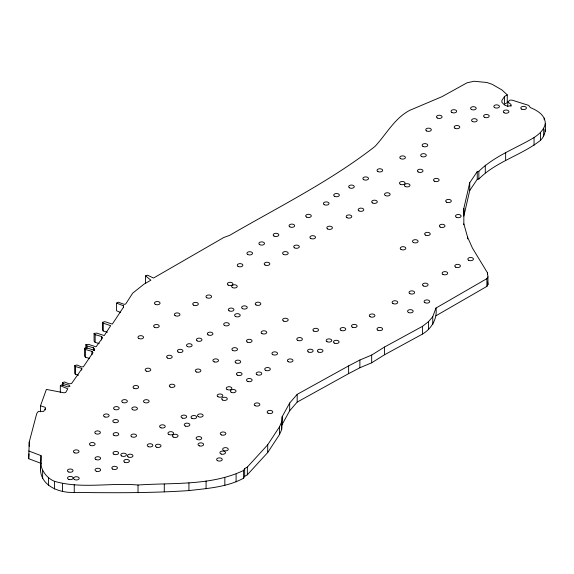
<?xml version="1.0" encoding="UTF-8"?>
<svg xmlns="http://www.w3.org/2000/svg" width="574" height="574" viewBox="0 0 574 574"><rect width="100%" height="100%" fill="white"/><g stroke="black" fill="none" stroke-linecap="round" stroke-linejoin="round"><path stroke-width="0.86" d="M120.454 312.371L116.587 310.821L116.587 303.086L123.553 305.87L123.553 307.112L112.296 324.131L104.798 321.655L102.653 322.272L103.191 323.198L110.689 325.673L104.26 335.575L96.755 333.099L94.079 333.408L95.148 334.649L101.584 336.5L102.653 337.742L96.045 346.839L88.54 344.364L85.863 344.673L86.932 345.907L93.368 347.765L94.437 349.006L94.617 350.427L87.112 347.952L84.435 348.26L85.504 349.494L91.933 351.353L93.01 352.594L83.359 366.822L81.214 366.822L76.93 364.971L74.785 365.588L75.323 366.513L81.752 368.372L81.752 368.989L71.571 383.532L68.894 383.841L64.604 381.983L62.458 382.6L62.458 385.183M463.842 224.743L463.842 208.412L469.74 182.733L477.245 171.597L478.852 171.289C494.343 156.078 515.624 148.53 534.05 137.559C539.115 134.194 544.102 129.925 545.3 123.64C545.422 115.101 537.185 110.423 530.297 107.553L528.69 105.386L512.073 100.127L509.934 100.127L507.789 101.985L507.789 106.276L511.004 105.695M463.842 223.882L467.595 237.184L472.416 248.018L487.426 272.765L487.957 276.79L486.888 278.648L435.975 308.037L432.76 316.704L428.477 321.655L422.579 326.29L384.53 347.026L371.672 355.069L359.884 360.02L348.626 365.896L297.181 394.36L289.676 403.02L282.178 416.638L281.64 429.632L279.495 434.583L267.706 452.527L247.344 474.806L244.668 476.348L243.591 478.207C226.924 487.261 207.415 488.381 188.932 490.583C150.754 493.166 112.49 492.865 74.254 492.435C57.02 493.174 36.686 483.839 41.027 463.354L28.7 458.712L29.238 442.009L36.736 413.545L38.343 411.379L43.703 411.379L45.31 408.595M28.7 458.712L28.994 453.819M40.489 469.855L41.027 455.62L28.7 450.977M281.64 429.632L282.178 416.638M469.74 182.733L469.74 190.468L463.842 216.147L463.842 208.412M469.74 190.468L477.245 179.332L478.852 179.023C496.101 161.516 521.436 155.375 540.478 140.35C544.984 135.945 545.989 129.667 545.3 123.64M40.489 411.823L40.489 405.811L46.386 389.409L64.066 392.81L65.68 392.501L67.818 388.792L60.32 385.699L60.32 392.573M282.178 424.373L289.676 410.754L297.181 402.094L348.626 373.631L359.884 367.755L371.672 362.804L384.53 354.761L422.579 334.025C431.548 328.665 437.539 318.635 435.975 308.037M243.591 478.207L243.591 470.472L244.668 468.614L247.344 467.071L267.706 444.793L279.495 426.848L281.64 421.897M435.975 315.772L486.888 286.383L487.957 284.525L487.957 276.79M145.523 283.599L145.523 275.864L147.669 275.24L153.559 278.024L223.767 237.5L229.657 235.333C278.713 206.841 329.971 181.477 374.887 146.535C386.266 134.402 394.503 118.287 409.721 110.337L441.872 96.719L467.057 82.8L474.024 81.25L486.888 82.491L492.248 84.349L501.891 89.917L507.251 94.868L504.575 96.41L501.891 100.436L501.891 102.294L504.575 105.078L507.789 106.312M116.587 303.086L118.194 302.161L124.092 304.328L125.699 304.019L132.666 293.185L143.916 284.216L150.883 280.191L145.523 275.864M60.32 385.699L61.927 384.767L67.818 386.933L69.963 386.316L69.425 385.391L62.996 383.532L62.458 382.6M40.489 462.12C41.184 470.58 46.623 477.991 54.422 481.299C81.479 489.17 110.366 482.519 138.025 485.016C173.176 482.583 210.938 486.006 243.591 470.472M94.079 333.408L94.079 341.143L95.148 342.384L99.173 343.539M84.435 348.26L84.435 355.995L85.504 357.236L89.522 358.391M74.785 365.588L74.785 373.322L75.323 374.248L78.538 375.181M40.489 405.811L45.31 407.353L45.31 409.929M102.653 322.272L102.653 330.007L103.191 330.933L107.36 332.31M507.789 101.985L511.004 104.454L511.004 106.176M544.991 129.781L545.3 131.374M487.635 282.114L487.957 284.525M544.231 118.072L544.231 119.787M543.693 128.282L543.693 136.016M540.478 132.616L540.478 140.35M534.05 137.559L534.05 145.301M507.251 94.868L507.251 102.603L504.575 104.145L504.575 96.41M505.644 152.72L505.644 160.455M487.426 272.765L487.426 274.487M486.888 278.648L486.888 286.383M485.281 165.097L485.281 172.831M478.852 171.289L478.852 179.023M477.245 171.597L477.245 179.332M467.595 237.184L467.595 238.906M432.76 316.704L432.76 324.439M428.477 321.655L428.477 329.39M422.579 326.29L422.579 334.025M384.53 347.026L384.53 354.761M371.672 355.069L371.672 362.804M359.884 360.02L359.884 367.755M348.626 365.896L348.626 373.631M297.181 394.36L297.181 402.094M289.676 403.02L289.676 410.754M279.495 426.848L279.495 434.583M267.706 444.793L267.706 452.527M247.344 467.071L247.344 474.806M244.668 468.614L244.668 476.348M236.093 474.181L236.093 481.916M224.836 477.59L224.836 485.324M206.08 480.99L206.08 488.725M188.932 482.849L188.932 490.583M164.279 484.083L164.279 491.818M138.025 485.016L138.025 492.75M123.553 305.87L123.553 307.592M103.191 323.198L103.191 330.933M101.584 336.5L101.584 339.944M95.148 334.649L95.148 342.384M94.437 349.006L94.437 350.721M93.368 347.765L93.368 350.341M91.933 351.353L91.933 354.789M86.932 345.907L86.932 348.49M85.863 344.673L85.863 348.109M85.504 349.494L85.504 357.236M81.752 368.372L81.752 370.087M75.323 366.513L75.323 374.248M74.254 484.7L74.254 492.435M62.996 383.532L62.996 385.247M62.458 483.466L62.458 491.201M54.422 481.299L54.422 489.034M48.525 477.898L48.525 485.633M42.634 470.78L42.634 478.515M41.027 455.62L41.027 463.354M29.238 442.009L29.238 446.307M400.279 184.247A2.82 1.629 0 0 0 404.993 183.522A2.82 1.629 0 0 0 401.542 181.528A2.82 1.629 0 0 0 400.279 184.247M385.326 195.519A2.82 1.629 0 0 0 390.04 194.787A2.82 1.629 0 0 0 386.589 192.792A2.82 1.629 0 0 0 385.326 195.519M370.108 316.726A2.82 1.629 0 0 0 374.822 315.994A2.82 1.629 0 0 0 371.371 314.007A2.82 1.629 0 0 0 370.108 316.726M289.856 226.866A2.82 1.629 0 0 0 294.57 226.134A2.82 1.629 0 0 0 291.118 224.147A2.82 1.629 0 0 0 289.856 226.866M155.26 304.299A2.82 1.629 0 0 0 159.974 303.574A2.82 1.629 0 0 0 156.523 301.58A2.82 1.629 0 0 0 155.26 304.299M455.613 267.104A2.82 1.629 0 0 0 460.319 266.372A2.82 1.629 0 0 0 456.875 264.384A2.82 1.629 0 0 0 455.613 267.104M423.275 285.902A2.82 1.629 0 0 0 427.989 285.17A2.82 1.629 0 0 0 424.538 283.183A2.82 1.629 0 0 0 423.275 285.902M442.913 274.379A2.82 1.629 0 0 0 447.627 273.647A2.82 1.629 0 0 0 444.176 271.66A2.82 1.629 0 0 0 442.913 274.379M247.258 342.075A2.82 1.629 0 0 0 251.972 341.343A2.82 1.629 0 0 0 248.52 339.349A2.82 1.629 0 0 0 247.258 342.075M193.538 305.124A2.82 1.629 0 0 0 198.252 304.399A2.82 1.629 0 0 0 194.801 302.405A2.82 1.629 0 0 0 193.538 305.124M154.435 327.266A2.82 1.629 0 0 0 159.142 326.534A2.82 1.629 0 0 0 155.69 324.547A2.82 1.629 0 0 0 154.435 327.266M224.491 325.429A2.82 1.629 0 0 0 229.205 324.697A2.82 1.629 0 0 0 225.754 322.703A2.82 1.629 0 0 0 224.491 325.429M208.118 334.9A2.82 1.629 0 0 0 212.832 334.176A2.82 1.629 0 0 0 209.381 332.181A2.82 1.629 0 0 0 208.118 334.9M138.757 338.43A2.82 1.629 0 0 0 143.464 337.699A2.82 1.629 0 0 0 140.02 335.711A2.82 1.629 0 0 0 138.757 338.43M178.184 352.063A2.82 1.629 0 0 0 182.898 351.338A2.82 1.629 0 0 0 179.447 349.344A2.82 1.629 0 0 0 178.184 352.063M187.325 346.466A2.82 1.629 0 0 0 192.039 345.735A2.82 1.629 0 0 0 188.588 343.747A2.82 1.629 0 0 0 187.325 346.466M167.4 358.011A2.82 1.629 0 0 0 172.114 357.286A2.82 1.629 0 0 0 168.663 355.292A2.82 1.629 0 0 0 167.4 358.011M231.222 392.257A2.82 1.629 0 0 0 235.936 391.533A2.82 1.629 0 0 0 232.484 389.538A2.82 1.629 0 0 0 231.222 392.257M255.043 405.66A2.82 1.629 0 0 0 259.749 404.928A2.82 1.629 0 0 0 256.305 402.941A2.82 1.629 0 0 0 255.043 405.66M267.965 413.144A2.82 1.629 0 0 0 272.679 412.412A2.82 1.629 0 0 0 269.228 410.417A2.82 1.629 0 0 0 267.965 413.144M222.497 399.978A2.82 1.629 0 0 0 227.211 399.246A2.82 1.629 0 0 0 223.76 397.258A2.82 1.629 0 0 0 222.497 399.978M161.014 427.831A2.82 1.629 0 0 0 165.24 426.425A2.82 1.629 0 0 0 161.014 425.011A2.82 1.629 0 0 0 161.014 427.831M197.513 439.627A2.82 1.629 0 0 0 201.739 438.213A2.82 1.629 0 0 0 197.513 436.807A2.82 1.629 0 0 0 197.513 439.627M104.906 416.975A2.82 1.629 0 0 0 109.132 415.569A2.82 1.629 0 0 0 104.906 414.163A2.82 1.629 0 0 0 104.906 416.975M114.212 422.536A2.82 1.629 0 0 0 118.438 421.129A2.82 1.629 0 0 0 114.212 419.716A2.82 1.629 0 0 0 114.212 422.536M221.277 454.084A2.82 1.629 0 0 0 225.496 452.678A2.82 1.629 0 0 0 221.277 451.272A2.82 1.629 0 0 0 221.277 454.084M156.774 447.246A2.82 1.629 0 0 0 161 445.84A2.82 1.629 0 0 0 156.774 444.434A2.82 1.629 0 0 0 156.774 447.246M199.393 445.883A2.82 1.629 0 0 0 203.619 444.477A2.82 1.629 0 0 0 199.393 443.071A2.82 1.629 0 0 0 199.393 445.883M95.822 459.465A2.82 1.629 0 0 0 100.529 458.734A2.82 1.629 0 0 0 97.085 456.746A2.82 1.629 0 0 0 95.822 459.465M247.724 254.476A2.82 1.629 0 0 0 252.438 253.744A2.82 1.629 0 0 0 248.987 251.756A2.82 1.629 0 0 0 247.724 254.476M408.372 312.407A2.82 1.629 0 0 0 413.086 311.675A2.82 1.629 0 0 0 409.635 309.687A2.82 1.629 0 0 0 408.372 312.407M235.426 316.425A2.82 1.629 0 0 0 240.133 315.693A2.82 1.629 0 0 0 236.689 313.705A2.82 1.629 0 0 0 235.426 316.425M229.126 310.821A2.82 1.629 0 0 0 233.833 310.096A2.82 1.629 0 0 0 230.389 308.102A2.82 1.629 0 0 0 229.126 310.821M206.784 297.748A2.82 1.629 0 0 0 211.497 297.023A2.82 1.629 0 0 0 208.046 295.029A2.82 1.629 0 0 0 206.784 297.748M217.431 460.628A2.82 1.629 0 0 0 222.145 459.896A2.82 1.629 0 0 0 218.694 457.909A2.82 1.629 0 0 0 217.431 460.628M217.984 396.749A2.82 1.629 0 0 0 222.698 396.024A2.82 1.629 0 0 0 219.246 394.029A2.82 1.629 0 0 0 217.984 396.749M133.857 388.254A2.82 1.629 0 0 0 138.571 387.522A2.82 1.629 0 0 0 135.12 385.534A2.82 1.629 0 0 0 133.857 388.254M144.325 402.439A2.82 1.629 0 0 0 149.039 401.707A2.82 1.629 0 0 0 145.588 399.712A2.82 1.629 0 0 0 144.325 402.439M122.563 402.396A2.82 1.629 0 0 0 127.27 401.664A2.82 1.629 0 0 0 123.826 399.669A2.82 1.629 0 0 0 122.563 402.396M132.637 409.692A2.82 1.629 0 0 0 137.344 408.968A2.82 1.629 0 0 0 133.9 406.973A2.82 1.629 0 0 0 132.637 409.692M114.384 409.362A2.82 1.629 0 0 0 119.098 408.638A2.82 1.629 0 0 0 115.647 406.643A2.82 1.629 0 0 0 114.384 409.362M113.968 435.357A2.82 1.629 0 0 0 118.682 434.626A2.82 1.629 0 0 0 115.231 432.638A2.82 1.629 0 0 0 113.968 435.357M334.549 196.286A2.82 1.629 0 0 0 339.263 195.555A2.82 1.629 0 0 0 335.812 193.56A2.82 1.629 0 0 0 334.549 196.286M349.466 187.82A2.82 1.629 0 0 0 354.18 187.088A2.82 1.629 0 0 0 350.728 185.101A2.82 1.629 0 0 0 349.466 187.82M358.965 210.895A2.82 1.629 0 0 0 363.679 210.163A2.82 1.629 0 0 0 360.228 208.175A2.82 1.629 0 0 0 358.965 210.895M283.405 321.002A2.82 1.629 0 0 0 288.119 320.27A2.82 1.629 0 0 0 284.668 318.283A2.82 1.629 0 0 0 283.405 321.002M324.217 204.653A2.82 1.629 0 0 0 328.924 203.928A2.82 1.629 0 0 0 325.48 201.933A2.82 1.629 0 0 0 324.217 204.653M327.618 228.954A2.82 1.629 0 0 0 332.332 228.23A2.82 1.629 0 0 0 328.88 226.235A2.82 1.629 0 0 0 327.618 228.954M346.976 217.689A2.82 1.629 0 0 0 351.69 216.958A2.82 1.629 0 0 0 348.239 214.97A2.82 1.629 0 0 0 346.976 217.689M306.502 217.058A2.82 1.629 0 0 0 311.208 216.326A2.82 1.629 0 0 0 307.764 214.339A2.82 1.629 0 0 0 306.502 217.058M228.136 285.084A2.82 1.629 0 0 0 232.843 284.36A2.82 1.629 0 0 0 229.399 282.365A2.82 1.629 0 0 0 228.136 285.084M232.434 287.531A2.82 1.629 0 0 0 237.148 286.799A2.82 1.629 0 0 0 233.697 284.812A2.82 1.629 0 0 0 232.434 287.531M256.026 304.938A2.82 1.629 0 0 0 260.732 304.206A2.82 1.629 0 0 0 257.288 302.218A2.82 1.629 0 0 0 256.026 304.938M326.965 341.645A2.82 1.629 0 0 0 331.679 340.913A2.82 1.629 0 0 0 328.228 338.925A2.82 1.629 0 0 0 326.965 341.645M313.741 331.069A2.82 1.629 0 0 0 318.448 330.337A2.82 1.629 0 0 0 315.004 328.35A2.82 1.629 0 0 0 313.741 331.069M318.183 351.984A2.82 1.629 0 0 0 322.897 351.252A2.82 1.629 0 0 0 319.445 349.265A2.82 1.629 0 0 0 318.183 351.984M297.583 340.296A2.82 1.629 0 0 0 302.29 339.571A2.82 1.629 0 0 0 298.846 337.577A2.82 1.629 0 0 0 297.583 340.296M308.324 351.948A2.82 1.629 0 0 0 313.038 351.223A2.82 1.629 0 0 0 309.587 349.229A2.82 1.629 0 0 0 308.324 351.948M261.945 333.551A2.82 1.629 0 0 0 266.652 332.827A2.82 1.629 0 0 0 263.208 330.832A2.82 1.629 0 0 0 261.945 333.551M242.443 308.618A2.82 1.629 0 0 0 247.15 307.894A2.82 1.629 0 0 0 243.699 305.899A2.82 1.629 0 0 0 242.443 308.618M273.999 236.065A2.82 1.629 0 0 0 278.706 235.34A2.82 1.629 0 0 0 275.262 233.345A2.82 1.629 0 0 0 273.999 236.065M310.728 238.44A2.82 1.629 0 0 0 315.442 237.715A2.82 1.629 0 0 0 311.991 235.72A2.82 1.629 0 0 0 310.728 238.44M468.635 260.244A2.82 1.629 0 0 0 473.342 259.513A2.82 1.629 0 0 0 469.898 257.525A2.82 1.629 0 0 0 468.635 260.244M521.608 109.125A2.82 1.629 0 0 0 526.322 108.4A2.82 1.629 0 0 0 522.871 106.405A2.82 1.629 0 0 0 521.608 109.125M494.637 107.618A2.82 1.629 0 0 0 499.351 106.886A2.82 1.629 0 0 0 495.9 104.898A2.82 1.629 0 0 0 494.637 107.618M401.039 249.446A2.82 1.629 0 0 0 405.753 248.714A2.82 1.629 0 0 0 402.302 246.727A2.82 1.629 0 0 0 401.039 249.446M294.512 247.853A2.82 1.629 0 0 0 299.226 247.121A2.82 1.629 0 0 0 295.775 245.134A2.82 1.629 0 0 0 294.512 247.853M221.664 434.992A2.82 1.629 0 0 0 225.883 433.578A2.82 1.629 0 0 0 221.664 432.172A2.82 1.629 0 0 0 221.664 434.992M247.896 381.509A2.82 1.629 0 0 0 252.122 380.103A2.82 1.629 0 0 0 247.896 378.696A2.82 1.629 0 0 0 247.896 381.509M227.046 389.481A2.82 1.629 0 0 0 231.76 388.756A2.82 1.629 0 0 0 228.309 386.761A2.82 1.629 0 0 0 227.046 389.481M173.24 437.022A2.82 1.629 0 0 0 177.954 436.29A2.82 1.629 0 0 0 174.503 434.303A2.82 1.629 0 0 0 173.24 437.022M175.149 315.671A2.82 1.629 0 0 0 179.856 314.939A2.82 1.629 0 0 0 176.412 312.952A2.82 1.629 0 0 0 175.149 315.671M198.331 416.667A2.82 1.629 0 0 0 203.045 415.935A2.82 1.629 0 0 0 199.594 413.947A2.82 1.629 0 0 0 198.331 416.667M197.162 340.899A2.82 1.629 0 0 0 201.876 340.167A2.82 1.629 0 0 0 198.425 338.179A2.82 1.629 0 0 0 197.162 340.899M191.859 418.288A2.82 1.629 0 0 0 196.573 417.556A2.82 1.629 0 0 0 193.122 415.562A2.82 1.629 0 0 0 191.859 418.288M237.241 375.116A2.82 1.629 0 0 0 241.955 374.392A2.82 1.629 0 0 0 238.504 372.397A2.82 1.629 0 0 0 237.241 375.116M352.285 327.151A2.82 1.629 0 0 0 356.992 326.419A2.82 1.629 0 0 0 353.548 324.425A2.82 1.629 0 0 0 352.285 327.151M214.296 361.893A2.82 1.629 0 0 0 218.522 360.486A2.82 1.629 0 0 0 214.296 359.08A2.82 1.629 0 0 0 214.296 361.893M340.942 330.308A2.82 1.629 0 0 0 345.656 329.584A2.82 1.629 0 0 0 342.204 327.589A2.82 1.629 0 0 0 340.942 330.308M170.119 386.969A2.82 1.629 0 0 0 174.833 386.237A2.82 1.629 0 0 0 171.382 384.25A2.82 1.629 0 0 0 170.119 386.969M377.785 330.172A2.82 1.629 0 0 0 382.499 329.447A2.82 1.629 0 0 0 379.048 327.453A2.82 1.629 0 0 0 377.785 330.172M223.458 450.396A2.82 1.629 0 0 0 228.172 449.672A2.82 1.629 0 0 0 224.721 447.677A2.82 1.629 0 0 0 223.458 450.396M504.123 112.784A2.82 1.629 0 0 0 508.837 112.052A2.82 1.629 0 0 0 505.385 110.057A2.82 1.629 0 0 0 504.123 112.784M437.28 117.993A2.82 1.629 0 0 0 441.994 117.261A2.82 1.629 0 0 0 438.543 115.274A2.82 1.629 0 0 0 437.28 117.993M426.532 130.915A2.82 1.629 0 0 0 431.239 130.183A2.82 1.629 0 0 0 427.795 128.196A2.82 1.629 0 0 0 426.532 130.915M446.507 202.163A2.82 1.629 0 0 0 451.214 201.438A2.82 1.629 0 0 0 447.77 199.443A2.82 1.629 0 0 0 446.507 202.163M456.308 217.259A2.82 1.629 0 0 0 461.022 216.527A2.82 1.629 0 0 0 457.571 214.532A2.82 1.629 0 0 0 456.308 217.259M440.179 227.046A2.82 1.629 0 0 0 444.893 226.314A2.82 1.629 0 0 0 441.442 224.326A2.82 1.629 0 0 0 440.179 227.046M372.497 202.952A2.82 1.629 0 0 0 377.211 202.227A2.82 1.629 0 0 0 373.76 200.233A2.82 1.629 0 0 0 372.497 202.952M185.624 426.152A2.82 1.629 0 0 0 189.851 424.746A2.82 1.629 0 0 0 185.624 423.339A2.82 1.629 0 0 0 185.624 426.152M288.198 361.685A2.82 1.629 0 0 0 292.905 360.953A2.82 1.629 0 0 0 289.461 358.965A2.82 1.629 0 0 0 288.198 361.685M454.981 128.26A2.82 1.629 0 0 0 459.695 127.528A2.82 1.629 0 0 0 456.244 125.541A2.82 1.629 0 0 0 454.981 128.26M256.973 374.736A2.82 1.629 0 0 0 261.687 374.004A2.82 1.629 0 0 0 258.235 372.017A2.82 1.629 0 0 0 256.973 374.736M272.743 354.61A2.82 1.629 0 0 0 277.45 353.878A2.82 1.629 0 0 0 274.006 351.884A2.82 1.629 0 0 0 272.743 354.61M259.699 244.646A2.82 1.629 0 0 0 264.413 243.914A2.82 1.629 0 0 0 260.962 241.927A2.82 1.629 0 0 0 259.699 244.646M265.023 265.016A2.82 1.629 0 0 0 269.737 264.284A2.82 1.629 0 0 0 266.286 262.289A2.82 1.629 0 0 0 265.023 265.016M283.405 254.354A2.82 1.629 0 0 0 288.119 253.629A2.82 1.629 0 0 0 284.668 251.634A2.82 1.629 0 0 0 283.405 254.354M232.721 350.42A2.82 1.629 0 0 0 237.435 349.695A2.82 1.629 0 0 0 233.984 347.701A2.82 1.629 0 0 0 232.721 350.42M238.052 266.386A2.82 1.629 0 0 0 242.766 265.662A2.82 1.629 0 0 0 239.315 263.667A2.82 1.629 0 0 0 238.052 266.386M235.9 362.904A2.82 1.629 0 0 0 240.614 362.18A2.82 1.629 0 0 0 237.162 360.185A2.82 1.629 0 0 0 235.9 362.904M168.756 434.432A2.82 1.629 0 0 0 173.47 433.7A2.82 1.629 0 0 0 170.019 431.705A2.82 1.629 0 0 0 168.756 434.432M265.525 370.28A2.82 1.629 0 0 0 270.239 369.548A2.82 1.629 0 0 0 266.788 367.561A2.82 1.629 0 0 0 265.525 370.28M451.867 112.454A2.82 1.629 0 0 0 456.581 111.722A2.82 1.629 0 0 0 453.13 109.734A2.82 1.629 0 0 0 451.867 112.454M148.623 446.744A2.82 1.629 0 0 0 152.849 445.338A2.82 1.629 0 0 0 148.623 443.932A2.82 1.629 0 0 0 148.623 446.744M334.276 343.065A2.82 1.629 0 0 0 338.983 342.334A2.82 1.629 0 0 0 335.539 340.339A2.82 1.629 0 0 0 334.276 343.065M131.726 436.792A2.82 1.629 0 0 0 136.433 436.068A2.82 1.629 0 0 0 132.989 434.073A2.82 1.629 0 0 0 131.726 436.792M409.822 293.615A2.82 1.629 0 0 0 414.536 292.884A2.82 1.629 0 0 0 411.084 290.896A2.82 1.629 0 0 0 409.822 293.615M68.815 472.043A2.82 1.629 0 0 0 73.041 470.637A2.82 1.629 0 0 0 68.815 469.223A2.82 1.629 0 0 0 68.815 472.043M182.46 418.116A2.82 1.629 0 0 0 186.686 416.71A2.82 1.629 0 0 0 182.46 415.303A2.82 1.629 0 0 0 182.46 418.116M74.398 479.505A2.82 1.629 0 0 0 79.112 478.773A2.82 1.629 0 0 0 75.66 476.779A2.82 1.629 0 0 0 74.398 479.505M96.425 471.29A2.82 1.629 0 0 0 100.644 469.876A2.82 1.629 0 0 0 96.425 468.47A2.82 1.629 0 0 0 96.425 471.29M74.821 452.9A2.82 1.629 0 0 0 79.047 451.494A2.82 1.629 0 0 0 74.821 450.081A2.82 1.629 0 0 0 74.821 452.9M68.909 479.434A2.82 1.629 0 0 0 73.135 478.027A2.82 1.629 0 0 0 68.909 476.621A2.82 1.629 0 0 0 68.909 479.434M377.85 171.518A2.82 1.629 0 0 0 382.557 170.794A2.82 1.629 0 0 0 379.113 168.799A2.82 1.629 0 0 0 377.85 171.518M413.302 242.443A2.82 1.629 0 0 0 418.016 241.711A2.82 1.629 0 0 0 414.564 239.724A2.82 1.629 0 0 0 413.302 242.443M425.434 235.096A2.82 1.629 0 0 0 430.148 234.364A2.82 1.629 0 0 0 426.697 232.377A2.82 1.629 0 0 0 425.434 235.096M422.959 146.377A2.82 1.629 0 0 0 427.673 145.653A2.82 1.629 0 0 0 424.222 143.658A2.82 1.629 0 0 0 422.959 146.377M421.495 156.415A2.82 1.629 0 0 0 426.209 155.69A2.82 1.629 0 0 0 422.758 153.696A2.82 1.629 0 0 0 421.495 156.415M418.209 171.985A2.82 1.629 0 0 0 422.923 171.253A2.82 1.629 0 0 0 419.472 169.265A2.82 1.629 0 0 0 418.209 171.985M400.609 158.639A2.82 1.629 0 0 0 405.323 157.915A2.82 1.629 0 0 0 401.872 155.92A2.82 1.629 0 0 0 400.609 158.639M472.388 121.458A2.82 1.629 0 0 0 477.102 120.727A2.82 1.629 0 0 0 473.65 118.732A2.82 1.629 0 0 0 472.388 121.458M471.39 109.433A2.82 1.629 0 0 0 476.104 108.708A2.82 1.629 0 0 0 472.653 106.714A2.82 1.629 0 0 0 471.39 109.433M484.413 117.225A2.82 1.629 0 0 0 489.127 116.5A2.82 1.629 0 0 0 485.676 114.506A2.82 1.629 0 0 0 484.413 117.225M392.932 303.517A2.82 1.629 0 0 0 397.639 302.785A2.82 1.629 0 0 0 394.195 300.79A2.82 1.629 0 0 0 392.932 303.517M146.542 371.184A2.82 1.629 0 0 0 150.768 369.778A2.82 1.629 0 0 0 146.542 368.372A2.82 1.629 0 0 0 146.542 371.184M196.667 372.052A2.82 1.629 0 0 0 200.893 370.646A2.82 1.629 0 0 0 196.667 369.24A2.82 1.629 0 0 0 196.667 372.052M434.331 181.147A2.82 1.629 0 0 0 439.045 180.415A2.82 1.629 0 0 0 435.594 178.428A2.82 1.629 0 0 0 434.331 181.147M424.911 302.67A2.82 1.629 0 0 0 429.617 301.938A2.82 1.629 0 0 0 426.166 299.951A2.82 1.629 0 0 0 424.911 302.67M405.194 186.442A2.82 1.629 0 0 0 409.908 185.711A2.82 1.629 0 0 0 406.457 183.716A2.82 1.629 0 0 0 405.194 186.442M363.701 179.662A2.82 1.629 0 0 0 368.415 178.937A2.82 1.629 0 0 0 364.964 176.943A2.82 1.629 0 0 0 363.701 179.662M95.6 433.657A2.82 1.629 0 0 0 100.314 432.932A2.82 1.629 0 0 0 96.862 430.938A2.82 1.629 0 0 0 95.6 433.657M90.283 445.281A2.82 1.629 0 0 0 94.997 444.549A2.82 1.629 0 0 0 91.546 442.561A2.82 1.629 0 0 0 90.283 445.281M113.81 454.178A2.82 1.629 0 0 0 118.524 453.453A2.82 1.629 0 0 0 115.073 451.458A2.82 1.629 0 0 0 113.81 454.178M121.609 455.957A2.82 1.629 0 0 0 126.323 455.225A2.82 1.629 0 0 0 122.872 453.238A2.82 1.629 0 0 0 121.609 455.957M124.608 462.199A2.82 1.629 0 0 0 129.322 461.467A2.82 1.629 0 0 0 125.871 459.48A2.82 1.629 0 0 0 124.608 462.199M128.167 456.947A2.82 1.629 0 0 0 132.881 456.222A2.82 1.629 0 0 0 129.43 454.228A2.82 1.629 0 0 0 128.167 456.947M112.619 469.066A2.82 1.629 0 0 0 117.333 468.341A2.82 1.629 0 0 0 113.882 466.346A2.82 1.629 0 0 0 112.619 469.066"/></g></svg>
